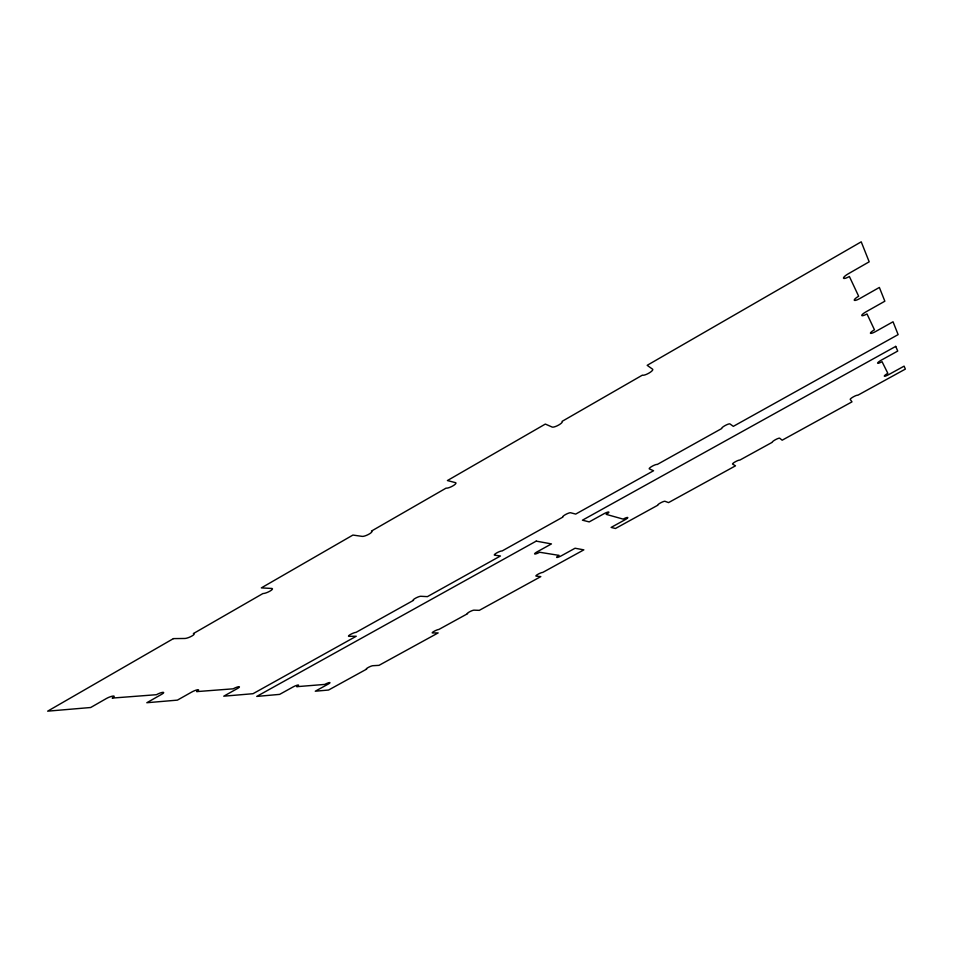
<?xml version="1.0" encoding="UTF-8"?>
<svg xmlns="http://www.w3.org/2000/svg" width="953" height="953" viewBox="0 0 953 953"><rect width="100%" height="100%" fill="white"/><g stroke="black" fill="none" stroke-linecap="round" stroke-linejoin="round"><path stroke-width="1.43" d="M173.434 638.605L47.65 711.164L90.69 707.507L106.188 698.632A5.325 1.084 -22.7 0 1 113.193 696.047A5.325 1.084 -22.7 0 1 112.204 698.084L156.459 694.701A4.991 0.977 -23.2 0 1 162.868 692.343A4.991 0.977 -23.2 0 1 161.688 694.296L146.81 702.73L177.401 700.133L191.696 692.069A4.753 0.905 -23.5 0 1 197.855 689.746A4.753 0.905 -23.5 0 1 196.652 691.616L233.187 688.816A4.491 0.822 -23.9 0 1 238.858 686.696A4.491 0.822 -23.9 0 1 237.523 688.483L223.752 696.19L253.022 693.701L356.243 636.247L348.941 636.33A4.372 0.81 -24.8 0 1 350.656 634.364A4.372 0.81 -24.8 0 1 356.029 632.375L413.519 600.33A4.408 0.834 -25.3 0 1 415.556 598.174A4.408 0.834 -25.3 0 1 420.857 596.28L427.397 596.638L500.444 555.98L494.571 555.146A4.455 0.87 -26 0 1 496.858 552.835A4.455 0.87 -26 0 1 502.088 550.965L562.925 517.05A4.515 0.893 -26.6 0 1 565.57 514.525A4.515 0.893 -26.6 0 1 570.68 512.774L575.707 514.084L653.555 470.746L649.315 468.888A4.61 0.917 -27.3 0 1 652.233 466.196A4.61 0.917 -27.3 0 1 657.272 464.456L721.79 428.493A4.705 0.929 -28 0 1 725.102 425.562A4.705 0.929 -28 0 1 729.998 423.966L733.322 426.348L898.131 334.61L893.032 321.78L875.342 331.68A5.11 1.036 -29.4 0 1 870.446 333.228A5.11 1.036 -29.4 0 1 874.461 329.798L866.992 313.93A5.42 1.156 -29.6 0 1 861.774 315.514A5.42 1.156 -29.6 0 1 866.194 311.726L884.849 301.208L879.369 287.449L859.761 298.563A5.694 1.275 -29.8 0 1 854.269 300.207A5.694 1.275 -29.8 0 1 858.665 296.252L849.385 276.501A6.075 1.453 -30.1 0 1 843.488 278.169A6.075 1.453 -30.1 0 1 848.361 273.749L869.184 261.825L861.226 241.836L647.17 365.321L652.638 369.24A5.944 1.513 -28 0 1 648.898 373.135A5.944 1.513 -28 0 1 642.417 375.125L562.056 421.381A5.813 1.465 -27 0 1 558.696 425.026A5.813 1.465 -27 0 1 552.109 427.027L545.33 424.073L447.422 480.55L455.546 482.671A5.694 1.406 -25.7 0 1 452.83 485.923A5.694 1.406 -25.7 0 1 446.064 488.139L371.408 531.107A5.623 1.358 -24.8 0 1 369.014 534.133A5.623 1.358 -24.8 0 1 362.14 536.372L352.92 535.062L261.336 587.894L271.76 588.454A5.575 1.287 -23.8 0 1 269.937 591.134A5.575 1.287 -23.8 0 1 262.933 593.54L193.411 633.554A5.551 1.239 -23.2 0 1 191.875 636.032A5.551 1.239 -23.2 0 1 184.751 638.474L173.434 638.605M536.217 541.125L256.75 696.417L279.646 694.38L292.881 687.053A4.086 0.691 -24.4 0 1 298.063 685.04A4.086 0.691 -24.4 0 1 296.681 686.684L324.735 684.421A3.895 0.631 -24.7 0 1 329.535 682.574A3.895 0.631 -24.7 0 1 328.094 684.159L315.276 691.211L328.559 690.032L366.655 669.113A3.812 0.619 -25 0 1 368.192 667.505A3.812 0.619 -25 0 1 372.849 665.706L379.008 665.349L438.154 632.911L432.507 632.947A3.836 0.631 -25.4 0 1 434.282 631.208A3.836 0.631 -25.4 0 1 438.868 629.456L467.566 613.696A3.86 0.643 -25.7 0 1 469.448 611.886A3.86 0.643 -25.7 0 1 474.01 610.158L479.299 610.349L540.804 576.613L536.062 576.088A3.895 0.667 -26.2 0 1 538.195 574.135A3.895 0.667 -26.2 0 1 542.686 572.455L583.844 549.857L575.064 548.237L561.4 555.766A4.015 0.703 -26.4 0 1 556.826 557.457A4.015 0.703 -26.4 0 1 559.077 555.385L539.648 552.252A4.205 0.774 -26.3 0 1 534.788 554.015A4.205 0.774 -26.3 0 1 537.254 551.763L551.442 543.913L536.217 541.125M895.737 346.38L582.438 520.195L589.216 521.899L603.809 513.822A4.277 0.798 -26.8 0 1 608.717 512.011A4.277 0.798 -26.8 0 1 606.179 514.358L623.155 519.111A4.086 0.727 -26.9 0 1 627.67 517.467A4.086 0.727 -26.9 0 1 625.168 519.683L611.135 527.414L615.447 528.498L657.915 505.15A4.062 0.715 -27.1 0 1 660.56 502.886A4.062 0.715 -27.1 0 1 664.956 501.29L668.553 502.6L735.513 465.826L732.583 464.111A4.146 0.727 -27.7 0 1 735.43 461.705A4.146 0.727 -27.7 0 1 739.778 460.132L772.359 442.228A4.193 0.739 -28 0 1 775.432 439.702A4.193 0.739 -28 0 1 779.685 438.201L782.163 440.203L851.982 401.856L850.231 399.414A4.3 0.75 -28.6 0 1 853.543 396.746A4.3 0.75 -28.6 0 1 857.76 395.269L905.35 369.097L904.099 366.143L888.53 374.708A4.42 0.774 -28.9 0 1 884.324 376.137A4.42 0.774 -28.9 0 1 887.839 373.326L882.049 361.687A4.646 0.858 -29.1 0 1 877.606 363.153A4.646 0.858 -29.1 0 1 881.454 360.067L897.726 351.061L895.737 346.38"/></g></svg>
